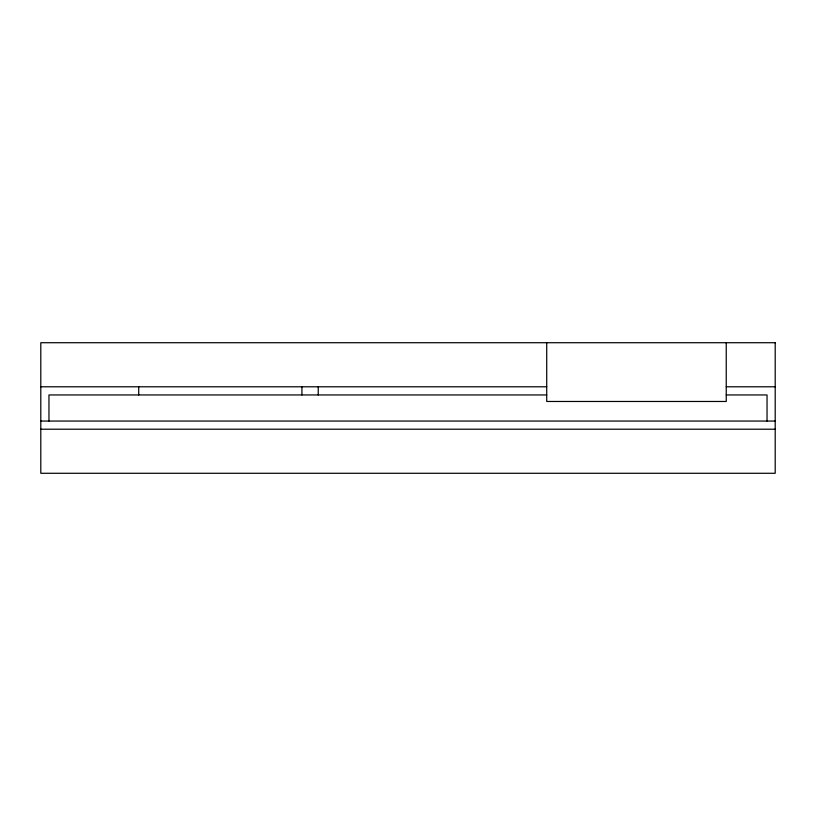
<?xml version="1.0" encoding="UTF-8"?>
<svg xmlns="http://www.w3.org/2000/svg" width="816" height="816" viewBox="0 0 816 816"><rect width="100%" height="100%" fill="white"/><g stroke="black" fill="none" stroke-linecap="round" stroke-linejoin="round"><path stroke-width="1.22" d="M40.8 386.784L546.72 386.784M726.24 386.784L775.2 386.784M546.72 394.944L48.96 394.944L48.96 421.056M726.24 394.944L767.04 394.944L767.04 421.056M40.8 421.056L775.2 421.056M40.8 429.216L775.2 429.216M726.24 342.72L726.24 401.472L546.72 401.472L546.72 342.72M318.24 386.784L318.24 394.944M301.92 386.784L301.92 394.944M138.72 386.784L138.72 394.944M775.2 342.72L40.8 342.72L40.8 473.28L775.2 473.28L775.2 342.72"/></g></svg>
